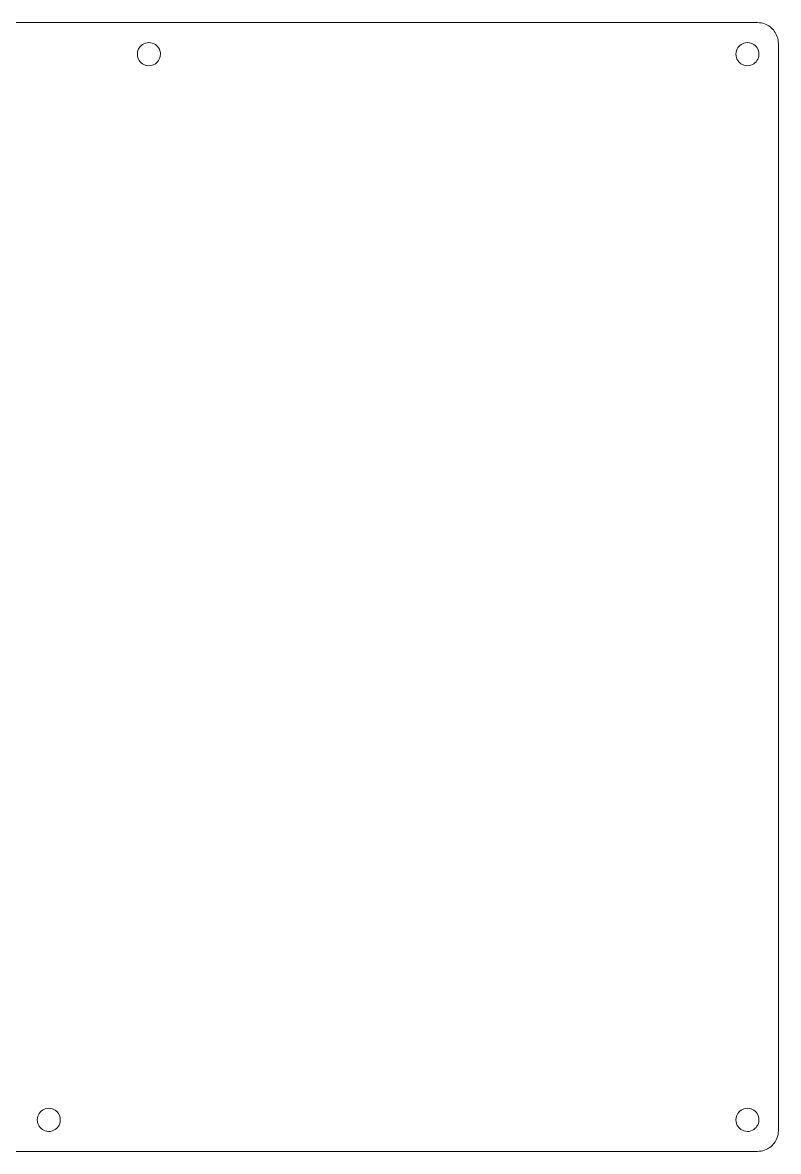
# Model space of a CAD drawing. Header units: millimetres. Extents: x 38 to 178, y 86 to 194.
# Drawn here: x 105.9 to 177.9, y 86.2 to 193.6 of the extents above; entities that cross this region are included whole.
import ezdxf

# ---------------------------------------------------------------- set-up
doc = ezdxf.new("R2010")
doc.units = ezdxf.units.MM
doc.header["$MEASUREMENT"] = 0
doc.layers.add('Layer 1', color=7, linetype='Continuous')

# ---------------------------------------------------------------- blocks, each defined once
blk = doc.blocks.new('block 13')
at = {"layer": 'Layer 1', "color": 52, "lineweight": 20, "true_color": 0xc2c200}
blk.add_lwpolyline([(173.8, 190.55), (173.82, 190.74)], dxfattribs=at)
blk = doc.blocks.new('block 14')
at = {"layer": 'Layer 1', "color": 52, "lineweight": 20, "true_color": 0xc2c200}
blk.add_lwpolyline([(173.82, 190.74), (173.86, 190.9)], dxfattribs=at)
blk = doc.blocks.new('block 15')
at = {"layer": 'Layer 1', "color": 52, "lineweight": 20, "true_color": 0xc2c200}
blk.add_lwpolyline([(173.86, 190.9), (173.92, 191.04)], dxfattribs=at)
blk = doc.blocks.new('block 16')
at = {"layer": 'Layer 1', "color": 52, "lineweight": 20, "true_color": 0xc2c200}
blk.add_lwpolyline([(173.92, 191.04), (173.99, 191.17)], dxfattribs=at)
blk = doc.blocks.new('block 17')
at = {"layer": 'Layer 1', "color": 52, "lineweight": 20, "true_color": 0xc2c200}
blk.add_lwpolyline([(173.99, 191.17), (174.08, 191.28)], dxfattribs=at)
blk = doc.blocks.new('block 18')
at = {"layer": 'Layer 1', "color": 52, "lineweight": 20, "true_color": 0xc2c200}
blk.add_lwpolyline([(174.08, 191.28), (174.18, 191.38)], dxfattribs=at)
blk = doc.blocks.new('block 19')
at = {"layer": 'Layer 1', "color": 52, "lineweight": 20, "true_color": 0xc2c200}
blk.add_lwpolyline([(174.18, 191.38), (174.3, 191.47)], dxfattribs=at)
blk = doc.blocks.new('block 20')
at = {"layer": 'Layer 1', "color": 52, "lineweight": 20, "true_color": 0xc2c200}
blk.add_lwpolyline([(174.3, 191.47), (174.43, 191.54)], dxfattribs=at)
blk = doc.blocks.new('block 21')
at = {"layer": 'Layer 1', "color": 52, "lineweight": 20, "true_color": 0xc2c200}
blk.add_lwpolyline([(174.43, 191.54), (174.57, 191.6)], dxfattribs=at)
blk = doc.blocks.new('block 22')
at = {"layer": 'Layer 1', "color": 52, "lineweight": 20, "true_color": 0xc2c200}
blk.add_lwpolyline([(174.57, 191.6), (174.73, 191.64)], dxfattribs=at)
blk = doc.blocks.new('block 23')
at = {"layer": 'Layer 1', "color": 52, "lineweight": 20, "true_color": 0xc2c200}
blk.add_lwpolyline([(174.73, 191.64), (174.9, 191.65)], dxfattribs=at)
blk = doc.blocks.new('block 64')
at = {"layer": 'Layer 1', "color": 52, "lineweight": 20, "true_color": 0xc2c200}
blk.add_lwpolyline([(107.34, 89.2), (107.36, 89.39)], dxfattribs=at)
blk = doc.blocks.new('block 65')
at = {"layer": 'Layer 1', "color": 52, "lineweight": 20, "true_color": 0xc2c200}
blk.add_lwpolyline([(107.36, 89.39), (107.4, 89.55)], dxfattribs=at)
blk = doc.blocks.new('block 66')
at = {"layer": 'Layer 1', "color": 52, "lineweight": 20, "true_color": 0xc2c200}
blk.add_lwpolyline([(107.4, 89.55), (107.46, 89.69)], dxfattribs=at)
blk = doc.blocks.new('block 67')
at = {"layer": 'Layer 1', "color": 52, "lineweight": 20, "true_color": 0xc2c200}
blk.add_lwpolyline([(107.46, 89.69), (107.53, 89.82)], dxfattribs=at)
blk = doc.blocks.new('block 68')
at = {"layer": 'Layer 1', "color": 52, "lineweight": 20, "true_color": 0xc2c200}
blk.add_lwpolyline([(107.53, 89.82), (107.62, 89.93)], dxfattribs=at)
blk = doc.blocks.new('block 69')
at = {"layer": 'Layer 1', "color": 52, "lineweight": 20, "true_color": 0xc2c200}
blk.add_lwpolyline([(107.62, 89.93), (107.73, 90.03)], dxfattribs=at)
blk = doc.blocks.new('block 70')
at = {"layer": 'Layer 1', "color": 52, "lineweight": 20, "true_color": 0xc2c200}
blk.add_lwpolyline([(107.73, 90.03), (107.84, 90.12)], dxfattribs=at)
blk = doc.blocks.new('block 71')
at = {"layer": 'Layer 1', "color": 52, "lineweight": 20, "true_color": 0xc2c200}
blk.add_lwpolyline([(107.84, 90.12), (107.97, 90.19)], dxfattribs=at)
blk = doc.blocks.new('block 72')
at = {"layer": 'Layer 1', "color": 52, "lineweight": 20, "true_color": 0xc2c200}
blk.add_lwpolyline([(107.97, 90.19), (108.11, 90.25)], dxfattribs=at)
blk = doc.blocks.new('block 73')
at = {"layer": 'Layer 1', "color": 52, "lineweight": 20, "true_color": 0xc2c200}
blk.add_lwpolyline([(108.11, 90.25), (108.28, 90.29)], dxfattribs=at)
blk = doc.blocks.new('block 74')
at = {"layer": 'Layer 1', "color": 52, "lineweight": 20, "true_color": 0xc2c200}
blk.add_lwpolyline([(108.28, 90.29), (108.44, 90.3)], dxfattribs=at)
blk = doc.blocks.new('block 75')
at = {"layer": 'Layer 1', "color": 52, "lineweight": 20, "true_color": 0xc2c200}
blk.add_lwpolyline([(174.9, 90.3), (175.09, 90.29)], dxfattribs=at)
blk = doc.blocks.new('block 76')
at = {"layer": 'Layer 1', "color": 52, "lineweight": 20, "true_color": 0xc2c200}
blk.add_lwpolyline([(175.09, 90.29), (175.25, 90.24)], dxfattribs=at)
blk = doc.blocks.new('block 77')
at = {"layer": 'Layer 1', "color": 52, "lineweight": 20, "true_color": 0xc2c200}
blk.add_lwpolyline([(175.25, 90.24), (175.39, 90.19)], dxfattribs=at)
blk = doc.blocks.new('block 78')
at = {"layer": 'Layer 1', "color": 52, "lineweight": 20, "true_color": 0xc2c200}
blk.add_lwpolyline([(175.39, 90.19), (175.52, 90.11)], dxfattribs=at)
blk = doc.blocks.new('block 79')
at = {"layer": 'Layer 1', "color": 52, "lineweight": 20, "true_color": 0xc2c200}
blk.add_lwpolyline([(175.52, 90.11), (175.63, 90.02)], dxfattribs=at)
blk = doc.blocks.new('block 80')
at = {"layer": 'Layer 1', "color": 52, "lineweight": 20, "true_color": 0xc2c200}
blk.add_lwpolyline([(175.63, 90.02), (175.74, 89.92)], dxfattribs=at)
blk = doc.blocks.new('block 81')
at = {"layer": 'Layer 1', "color": 52, "lineweight": 20, "true_color": 0xc2c200}
blk.add_lwpolyline([(175.74, 89.92), (175.82, 89.81)], dxfattribs=at)
blk = doc.blocks.new('block 82')
at = {"layer": 'Layer 1', "color": 52, "lineweight": 20, "true_color": 0xc2c200}
blk.add_lwpolyline([(175.82, 89.81), (175.89, 89.68)], dxfattribs=at)
blk = doc.blocks.new('block 83')
at = {"layer": 'Layer 1', "color": 52, "lineweight": 20, "true_color": 0xc2c200}
blk.add_lwpolyline([(175.89, 89.68), (175.95, 89.53)], dxfattribs=at)
blk = doc.blocks.new('block 84')
at = {"layer": 'Layer 1', "color": 52, "lineweight": 20, "true_color": 0xc2c200}
blk.add_lwpolyline([(175.95, 89.53), (175.99, 89.37)], dxfattribs=at)
blk = doc.blocks.new('block 85')
at = {"layer": 'Layer 1', "color": 52, "lineweight": 20, "true_color": 0xc2c200}
blk.add_lwpolyline([(175.99, 89.37), (176, 89.2)], dxfattribs=at)
blk = doc.blocks.new('block 137')
at = {"layer": 'Layer 1', "color": 52, "lineweight": 20, "true_color": 0xc2c200}
blk.add_lwpolyline([(177.85, 191.55), (177.85, 88.2)], dxfattribs=at)
blk = doc.blocks.new('block 138')
at = {"layer": 'Layer 1', "color": 52, "lineweight": 20, "true_color": 0xc2c200}
blk.add_lwpolyline([(177.85, 88.2), (177.85, 88.2)], dxfattribs=at)
blk = doc.blocks.new('block 139')
at = {"layer": 'Layer 1', "color": 52, "lineweight": 20, "true_color": 0xc2c200}
blk.add_lwpolyline([(116.87, 190.55), (116.88, 190.74)], dxfattribs=at)
blk = doc.blocks.new('block 140')
at = {"layer": 'Layer 1', "color": 52, "lineweight": 20, "true_color": 0xc2c200}
blk.add_lwpolyline([(116.88, 190.74), (116.92, 190.9)], dxfattribs=at)
blk = doc.blocks.new('block 141')
at = {"layer": 'Layer 1', "color": 52, "lineweight": 20, "true_color": 0xc2c200}
blk.add_lwpolyline([(116.92, 190.9), (116.99, 191.04)], dxfattribs=at)
blk = doc.blocks.new('block 142')
at = {"layer": 'Layer 1', "color": 52, "lineweight": 20, "true_color": 0xc2c200}
blk.add_lwpolyline([(116.99, 191.04), (117.06, 191.17)], dxfattribs=at)
blk = doc.blocks.new('block 143')
at = {"layer": 'Layer 1', "color": 52, "lineweight": 20, "true_color": 0xc2c200}
blk.add_lwpolyline([(117.06, 191.17), (117.15, 191.28)], dxfattribs=at)
blk = doc.blocks.new('block 144')
at = {"layer": 'Layer 1', "color": 52, "lineweight": 20, "true_color": 0xc2c200}
blk.add_lwpolyline([(117.15, 191.28), (117.25, 191.38)], dxfattribs=at)
blk = doc.blocks.new('block 145')
at = {"layer": 'Layer 1', "color": 52, "lineweight": 20, "true_color": 0xc2c200}
blk.add_lwpolyline([(117.25, 191.38), (117.37, 191.47)], dxfattribs=at)
blk = doc.blocks.new('block 146')
at = {"layer": 'Layer 1', "color": 52, "lineweight": 20, "true_color": 0xc2c200}
blk.add_lwpolyline([(117.37, 191.47), (117.49, 191.54)], dxfattribs=at)
blk = doc.blocks.new('block 147')
at = {"layer": 'Layer 1', "color": 52, "lineweight": 20, "true_color": 0xc2c200}
blk.add_lwpolyline([(117.49, 191.54), (117.64, 191.6)], dxfattribs=at)
blk = doc.blocks.new('block 148')
at = {"layer": 'Layer 1', "color": 52, "lineweight": 20, "true_color": 0xc2c200}
blk.add_lwpolyline([(117.64, 191.6), (117.8, 191.64)], dxfattribs=at)
blk = doc.blocks.new('block 149')
at = {"layer": 'Layer 1', "color": 52, "lineweight": 20, "true_color": 0xc2c200}
blk.add_lwpolyline([(117.8, 191.64), (117.97, 191.65)], dxfattribs=at)
blk = doc.blocks.new('block 150')
at = {"layer": 'Layer 1', "color": 52, "lineweight": 20, "true_color": 0xc2c200}
blk.add_lwpolyline([(176, 89.2), (175.99, 89.02)], dxfattribs=at)
blk = doc.blocks.new('block 151')
at = {"layer": 'Layer 1', "color": 52, "lineweight": 20, "true_color": 0xc2c200}
blk.add_lwpolyline([(175.99, 89.02), (175.95, 88.86)], dxfattribs=at)
blk = doc.blocks.new('block 152')
at = {"layer": 'Layer 1', "color": 52, "lineweight": 20, "true_color": 0xc2c200}
blk.add_lwpolyline([(175.95, 88.86), (175.89, 88.71)], dxfattribs=at)
blk = doc.blocks.new('block 153')
at = {"layer": 'Layer 1', "color": 52, "lineweight": 20, "true_color": 0xc2c200}
blk.add_lwpolyline([(175.89, 88.71), (175.81, 88.59)], dxfattribs=at)
blk = doc.blocks.new('block 154')
at = {"layer": 'Layer 1', "color": 52, "lineweight": 20, "true_color": 0xc2c200}
blk.add_lwpolyline([(175.81, 88.59), (175.73, 88.47)], dxfattribs=at)
blk = doc.blocks.new('block 155')
at = {"layer": 'Layer 1', "color": 52, "lineweight": 20, "true_color": 0xc2c200}
blk.add_lwpolyline([(175.73, 88.47), (175.62, 88.37)], dxfattribs=at)
blk = doc.blocks.new('block 156')
at = {"layer": 'Layer 1', "color": 52, "lineweight": 20, "true_color": 0xc2c200}
blk.add_lwpolyline([(175.62, 88.37), (175.51, 88.28)], dxfattribs=at)
blk = doc.blocks.new('block 157')
at = {"layer": 'Layer 1', "color": 52, "lineweight": 20, "true_color": 0xc2c200}
blk.add_lwpolyline([(175.51, 88.28), (175.38, 88.21)], dxfattribs=at)
blk = doc.blocks.new('block 158')
at = {"layer": 'Layer 1', "color": 52, "lineweight": 20, "true_color": 0xc2c200}
blk.add_lwpolyline([(175.38, 88.21), (175.24, 88.15)], dxfattribs=at)
blk = doc.blocks.new('block 159')
at = {"layer": 'Layer 1', "color": 52, "lineweight": 20, "true_color": 0xc2c200}
blk.add_lwpolyline([(175.24, 88.15), (175.07, 88.11)], dxfattribs=at)
blk = doc.blocks.new('block 160')
at = {"layer": 'Layer 1', "color": 52, "lineweight": 20, "true_color": 0xc2c200}
blk.add_lwpolyline([(175.07, 88.11), (174.9, 88.1)], dxfattribs=at)
blk = doc.blocks.new('block 161')
at = {"layer": 'Layer 1', "color": 52, "lineweight": 20, "true_color": 0xc2c200}
blk.add_lwpolyline([(174.9, 88.1), (174.72, 88.12)], dxfattribs=at)
blk = doc.blocks.new('block 162')
at = {"layer": 'Layer 1', "color": 52, "lineweight": 20, "true_color": 0xc2c200}
blk.add_lwpolyline([(174.72, 88.12), (174.56, 88.16)], dxfattribs=at)
blk = doc.blocks.new('block 163')
at = {"layer": 'Layer 1', "color": 52, "lineweight": 20, "true_color": 0xc2c200}
blk.add_lwpolyline([(174.56, 88.16), (174.42, 88.22)], dxfattribs=at)
blk = doc.blocks.new('block 164')
at = {"layer": 'Layer 1', "color": 52, "lineweight": 20, "true_color": 0xc2c200}
blk.add_lwpolyline([(174.42, 88.22), (174.29, 88.29)], dxfattribs=at)
blk = doc.blocks.new('block 165')
at = {"layer": 'Layer 1', "color": 52, "lineweight": 20, "true_color": 0xc2c200}
blk.add_lwpolyline([(174.29, 88.29), (174.17, 88.38)], dxfattribs=at)
blk = doc.blocks.new('block 166')
at = {"layer": 'Layer 1', "color": 52, "lineweight": 20, "true_color": 0xc2c200}
blk.add_lwpolyline([(174.17, 88.38), (174.07, 88.48)], dxfattribs=at)
blk = doc.blocks.new('block 167')
at = {"layer": 'Layer 1', "color": 52, "lineweight": 20, "true_color": 0xc2c200}
blk.add_lwpolyline([(174.07, 88.48), (173.98, 88.6)], dxfattribs=at)
blk = doc.blocks.new('block 168')
at = {"layer": 'Layer 1', "color": 52, "lineweight": 20, "true_color": 0xc2c200}
blk.add_lwpolyline([(173.98, 88.6), (173.91, 88.73)], dxfattribs=at)
blk = doc.blocks.new('block 169')
at = {"layer": 'Layer 1', "color": 52, "lineweight": 20, "true_color": 0xc2c200}
blk.add_lwpolyline([(173.91, 88.73), (173.85, 88.87)], dxfattribs=at)
blk = doc.blocks.new('block 170')
at = {"layer": 'Layer 1', "color": 52, "lineweight": 20, "true_color": 0xc2c200}
blk.add_lwpolyline([(173.85, 88.87), (173.82, 89.03)], dxfattribs=at)
blk = doc.blocks.new('block 171')
at = {"layer": 'Layer 1', "color": 52, "lineweight": 20, "true_color": 0xc2c200}
blk.add_lwpolyline([(173.82, 89.03), (173.8, 89.2)], dxfattribs=at)
blk = doc.blocks.new('block 172')
at = {"layer": 'Layer 1', "color": 52, "lineweight": 20, "true_color": 0xc2c200}
blk.add_lwpolyline([(173.8, 89.2), (173.82, 89.39)], dxfattribs=at)
blk = doc.blocks.new('block 173')
at = {"layer": 'Layer 1', "color": 52, "lineweight": 20, "true_color": 0xc2c200}
blk.add_lwpolyline([(173.82, 89.39), (173.86, 89.55)], dxfattribs=at)
blk = doc.blocks.new('block 174')
at = {"layer": 'Layer 1', "color": 52, "lineweight": 20, "true_color": 0xc2c200}
blk.add_lwpolyline([(173.86, 89.55), (173.92, 89.69)], dxfattribs=at)
blk = doc.blocks.new('block 175')
at = {"layer": 'Layer 1', "color": 52, "lineweight": 20, "true_color": 0xc2c200}
blk.add_lwpolyline([(173.92, 89.69), (173.99, 89.82)], dxfattribs=at)
blk = doc.blocks.new('block 176')
at = {"layer": 'Layer 1', "color": 52, "lineweight": 20, "true_color": 0xc2c200}
blk.add_lwpolyline([(173.99, 89.82), (174.08, 89.93)], dxfattribs=at)
blk = doc.blocks.new('block 177')
at = {"layer": 'Layer 1', "color": 52, "lineweight": 20, "true_color": 0xc2c200}
blk.add_lwpolyline([(174.08, 89.93), (174.18, 90.03)], dxfattribs=at)
blk = doc.blocks.new('block 178')
at = {"layer": 'Layer 1', "color": 52, "lineweight": 20, "true_color": 0xc2c200}
blk.add_lwpolyline([(174.18, 90.03), (174.3, 90.12)], dxfattribs=at)
blk = doc.blocks.new('block 179')
at = {"layer": 'Layer 1', "color": 52, "lineweight": 20, "true_color": 0xc2c200}
blk.add_lwpolyline([(174.3, 90.12), (174.43, 90.19)], dxfattribs=at)
blk = doc.blocks.new('block 180')
at = {"layer": 'Layer 1', "color": 52, "lineweight": 20, "true_color": 0xc2c200}
blk.add_lwpolyline([(174.43, 90.19), (174.57, 90.25)], dxfattribs=at)
blk = doc.blocks.new('block 181')
at = {"layer": 'Layer 1', "color": 52, "lineweight": 20, "true_color": 0xc2c200}
blk.add_lwpolyline([(174.57, 90.25), (174.73, 90.29)], dxfattribs=at)
blk = doc.blocks.new('block 182')
at = {"layer": 'Layer 1', "color": 52, "lineweight": 20, "true_color": 0xc2c200}
blk.add_lwpolyline([(174.73, 90.29), (174.9, 90.3)], dxfattribs=at)
blk = doc.blocks.new('block 183')
at = {"layer": 'Layer 1', "color": 52, "lineweight": 20, "true_color": 0xc2c200}
blk.add_lwpolyline([(174.9, 189.45), (174.72, 189.47)], dxfattribs=at)
blk = doc.blocks.new('block 184')
at = {"layer": 'Layer 1', "color": 52, "lineweight": 20, "true_color": 0xc2c200}
blk.add_lwpolyline([(174.72, 189.47), (174.56, 189.51)], dxfattribs=at)
blk = doc.blocks.new('block 185')
at = {"layer": 'Layer 1', "color": 52, "lineweight": 20, "true_color": 0xc2c200}
blk.add_lwpolyline([(174.56, 189.51), (174.42, 189.57)], dxfattribs=at)
blk = doc.blocks.new('block 186')
at = {"layer": 'Layer 1', "color": 52, "lineweight": 20, "true_color": 0xc2c200}
blk.add_lwpolyline([(174.42, 189.57), (174.29, 189.64)], dxfattribs=at)
blk = doc.blocks.new('block 187')
at = {"layer": 'Layer 1', "color": 52, "lineweight": 20, "true_color": 0xc2c200}
blk.add_lwpolyline([(174.29, 189.64), (174.17, 189.73)], dxfattribs=at)
blk = doc.blocks.new('block 188')
at = {"layer": 'Layer 1', "color": 52, "lineweight": 20, "true_color": 0xc2c200}
blk.add_lwpolyline([(174.17, 189.73), (174.07, 189.83)], dxfattribs=at)
blk = doc.blocks.new('block 189')
at = {"layer": 'Layer 1', "color": 52, "lineweight": 20, "true_color": 0xc2c200}
blk.add_lwpolyline([(174.07, 189.83), (173.98, 189.95)], dxfattribs=at)
blk = doc.blocks.new('block 190')
at = {"layer": 'Layer 1', "color": 52, "lineweight": 20, "true_color": 0xc2c200}
blk.add_lwpolyline([(173.98, 189.95), (173.91, 190.08)], dxfattribs=at)
blk = doc.blocks.new('block 191')
at = {"layer": 'Layer 1', "color": 52, "lineweight": 20, "true_color": 0xc2c200}
blk.add_lwpolyline([(173.91, 190.08), (173.85, 190.22)], dxfattribs=at)
blk = doc.blocks.new('block 192')
at = {"layer": 'Layer 1', "color": 52, "lineweight": 20, "true_color": 0xc2c200}
blk.add_lwpolyline([(173.85, 190.22), (173.82, 190.38)], dxfattribs=at)
blk = doc.blocks.new('block 193')
at = {"layer": 'Layer 1', "color": 52, "lineweight": 20, "true_color": 0xc2c200}
blk.add_lwpolyline([(173.82, 190.38), (173.8, 190.55)], dxfattribs=at)
blk = doc.blocks.new('block 194')
at = {"layer": 'Layer 1', "color": 52, "lineweight": 20, "true_color": 0xc2c200}
blk.add_lwpolyline([(117.97, 189.45), (117.78, 189.47)], dxfattribs=at)
blk = doc.blocks.new('block 195')
at = {"layer": 'Layer 1', "color": 52, "lineweight": 20, "true_color": 0xc2c200}
blk.add_lwpolyline([(117.78, 189.47), (117.62, 189.51)], dxfattribs=at)
blk = doc.blocks.new('block 196')
at = {"layer": 'Layer 1', "color": 52, "lineweight": 20, "true_color": 0xc2c200}
blk.add_lwpolyline([(117.62, 189.51), (117.48, 189.57)], dxfattribs=at)
blk = doc.blocks.new('block 197')
at = {"layer": 'Layer 1', "color": 52, "lineweight": 20, "true_color": 0xc2c200}
blk.add_lwpolyline([(117.48, 189.57), (117.35, 189.64)], dxfattribs=at)
blk = doc.blocks.new('block 198')
at = {"layer": 'Layer 1', "color": 52, "lineweight": 20, "true_color": 0xc2c200}
blk.add_lwpolyline([(117.35, 189.64), (117.24, 189.73)], dxfattribs=at)
blk = doc.blocks.new('block 199')
at = {"layer": 'Layer 1', "color": 52, "lineweight": 20, "true_color": 0xc2c200}
blk.add_lwpolyline([(117.24, 189.73), (117.14, 189.83)], dxfattribs=at)
blk = doc.blocks.new('block 200')
at = {"layer": 'Layer 1', "color": 52, "lineweight": 20, "true_color": 0xc2c200}
blk.add_lwpolyline([(117.14, 189.83), (117.05, 189.95)], dxfattribs=at)
blk = doc.blocks.new('block 201')
at = {"layer": 'Layer 1', "color": 52, "lineweight": 20, "true_color": 0xc2c200}
blk.add_lwpolyline([(117.05, 189.95), (116.98, 190.08)], dxfattribs=at)
blk = doc.blocks.new('block 202')
at = {"layer": 'Layer 1', "color": 52, "lineweight": 20, "true_color": 0xc2c200}
blk.add_lwpolyline([(116.98, 190.08), (116.92, 190.22)], dxfattribs=at)
blk = doc.blocks.new('block 203')
at = {"layer": 'Layer 1', "color": 52, "lineweight": 20, "true_color": 0xc2c200}
blk.add_lwpolyline([(116.92, 190.22), (116.88, 190.38)], dxfattribs=at)
blk = doc.blocks.new('block 204')
at = {"layer": 'Layer 1', "color": 52, "lineweight": 20, "true_color": 0xc2c200}
blk.add_lwpolyline([(116.88, 190.38), (116.87, 190.55)], dxfattribs=at)
blk = doc.blocks.new('block 249')
at = {"layer": 'Layer 1', "color": 52, "lineweight": 20, "true_color": 0xc2c200}
blk.add_lwpolyline([(175.85, 193.55), (176.04, 193.54)], dxfattribs=at)
blk = doc.blocks.new('block 250')
at = {"layer": 'Layer 1', "color": 52, "lineweight": 20, "true_color": 0xc2c200}
blk.add_lwpolyline([(176.04, 193.54), (176.22, 193.52)], dxfattribs=at)
blk = doc.blocks.new('block 251')
at = {"layer": 'Layer 1', "color": 52, "lineweight": 20, "true_color": 0xc2c200}
blk.add_lwpolyline([(176.22, 193.52), (176.38, 193.48)], dxfattribs=at)
blk = doc.blocks.new('block 252')
at = {"layer": 'Layer 1', "color": 52, "lineweight": 20, "true_color": 0xc2c200}
blk.add_lwpolyline([(176.38, 193.48), (176.54, 193.43)], dxfattribs=at)
blk = doc.blocks.new('block 253')
at = {"layer": 'Layer 1', "color": 52, "lineweight": 20, "true_color": 0xc2c200}
blk.add_lwpolyline([(176.54, 193.43), (176.68, 193.37)], dxfattribs=at)
blk = doc.blocks.new('block 254')
at = {"layer": 'Layer 1', "color": 52, "lineweight": 20, "true_color": 0xc2c200}
blk.add_lwpolyline([(176.68, 193.37), (176.81, 193.31)], dxfattribs=at)
blk = doc.blocks.new('block 255')
at = {"layer": 'Layer 1', "color": 52, "lineweight": 20, "true_color": 0xc2c200}
blk.add_lwpolyline([(176.81, 193.31), (176.94, 193.23)], dxfattribs=at)
blk = doc.blocks.new('block 256')
at = {"layer": 'Layer 1', "color": 52, "lineweight": 20, "true_color": 0xc2c200}
blk.add_lwpolyline([(176.94, 193.23), (177.06, 193.15)], dxfattribs=at)
blk = doc.blocks.new('block 257')
at = {"layer": 'Layer 1', "color": 52, "lineweight": 20, "true_color": 0xc2c200}
blk.add_lwpolyline([(177.06, 193.15), (177.17, 193.06)], dxfattribs=at)
blk = doc.blocks.new('block 258')
at = {"layer": 'Layer 1', "color": 52, "lineweight": 20, "true_color": 0xc2c200}
blk.add_lwpolyline([(177.17, 193.06), (177.27, 192.96)], dxfattribs=at)
blk = doc.blocks.new('block 259')
at = {"layer": 'Layer 1', "color": 52, "lineweight": 20, "true_color": 0xc2c200}
blk.add_lwpolyline([(177.27, 192.96), (177.37, 192.86)], dxfattribs=at)
blk = doc.blocks.new('block 260')
at = {"layer": 'Layer 1', "color": 52, "lineweight": 20, "true_color": 0xc2c200}
blk.add_lwpolyline([(177.37, 192.86), (177.46, 192.74)], dxfattribs=at)
blk = doc.blocks.new('block 261')
at = {"layer": 'Layer 1', "color": 52, "lineweight": 20, "true_color": 0xc2c200}
blk.add_lwpolyline([(177.46, 192.74), (177.54, 192.62)], dxfattribs=at)
blk = doc.blocks.new('block 262')
at = {"layer": 'Layer 1', "color": 52, "lineweight": 20, "true_color": 0xc2c200}
blk.add_lwpolyline([(177.54, 192.62), (177.62, 192.49)], dxfattribs=at)
blk = doc.blocks.new('block 263')
at = {"layer": 'Layer 1', "color": 52, "lineweight": 20, "true_color": 0xc2c200}
blk.add_lwpolyline([(177.62, 192.49), (177.68, 192.36)], dxfattribs=at)
blk = doc.blocks.new('block 264')
at = {"layer": 'Layer 1', "color": 52, "lineweight": 20, "true_color": 0xc2c200}
blk.add_lwpolyline([(177.68, 192.36), (177.74, 192.21)], dxfattribs=at)
blk = doc.blocks.new('block 265')
at = {"layer": 'Layer 1', "color": 52, "lineweight": 20, "true_color": 0xc2c200}
blk.add_lwpolyline([(177.74, 192.21), (177.79, 192.06)], dxfattribs=at)
blk = doc.blocks.new('block 266')
at = {"layer": 'Layer 1', "color": 52, "lineweight": 20, "true_color": 0xc2c200}
blk.add_lwpolyline([(177.79, 192.06), (177.82, 191.89)], dxfattribs=at)
blk = doc.blocks.new('block 267')
at = {"layer": 'Layer 1', "color": 52, "lineweight": 20, "true_color": 0xc2c200}
blk.add_lwpolyline([(177.82, 191.89), (177.84, 191.71)], dxfattribs=at)
blk = doc.blocks.new('block 268')
at = {"layer": 'Layer 1', "color": 52, "lineweight": 20, "true_color": 0xc2c200}
blk.add_lwpolyline([(177.84, 191.71), (177.85, 191.55)], dxfattribs=at)
blk = doc.blocks.new('block 269')
at = {"layer": 'Layer 1', "color": 52, "lineweight": 20, "true_color": 0xc2c200}
blk.add_lwpolyline([(117.97, 191.65), (118.15, 191.64)], dxfattribs=at)
blk = doc.blocks.new('block 270')
at = {"layer": 'Layer 1', "color": 52, "lineweight": 20, "true_color": 0xc2c200}
blk.add_lwpolyline([(118.15, 191.64), (118.31, 191.6)], dxfattribs=at)
blk = doc.blocks.new('block 271')
at = {"layer": 'Layer 1', "color": 52, "lineweight": 20, "true_color": 0xc2c200}
blk.add_lwpolyline([(118.31, 191.6), (118.46, 191.54)], dxfattribs=at)
blk = doc.blocks.new('block 272')
at = {"layer": 'Layer 1', "color": 52, "lineweight": 20, "true_color": 0xc2c200}
blk.add_lwpolyline([(118.46, 191.54), (118.59, 191.46)], dxfattribs=at)
blk = doc.blocks.new('block 273')
at = {"layer": 'Layer 1', "color": 52, "lineweight": 20, "true_color": 0xc2c200}
blk.add_lwpolyline([(118.59, 191.46), (118.7, 191.37)], dxfattribs=at)
blk = doc.blocks.new('block 274')
at = {"layer": 'Layer 1', "color": 52, "lineweight": 20, "true_color": 0xc2c200}
blk.add_lwpolyline([(118.7, 191.37), (118.8, 191.27)], dxfattribs=at)
blk = doc.blocks.new('block 275')
at = {"layer": 'Layer 1', "color": 52, "lineweight": 20, "true_color": 0xc2c200}
blk.add_lwpolyline([(118.8, 191.27), (118.89, 191.16)], dxfattribs=at)
blk = doc.blocks.new('block 276')
at = {"layer": 'Layer 1', "color": 52, "lineweight": 20, "true_color": 0xc2c200}
blk.add_lwpolyline([(118.89, 191.16), (118.96, 191.03)], dxfattribs=at)
blk = doc.blocks.new('block 277')
at = {"layer": 'Layer 1', "color": 52, "lineweight": 20, "true_color": 0xc2c200}
blk.add_lwpolyline([(118.96, 191.03), (119.02, 190.88)], dxfattribs=at)
blk = doc.blocks.new('block 278')
at = {"layer": 'Layer 1', "color": 52, "lineweight": 20, "true_color": 0xc2c200}
blk.add_lwpolyline([(119.02, 190.88), (119.06, 190.72)], dxfattribs=at)
blk = doc.blocks.new('block 279')
at = {"layer": 'Layer 1', "color": 52, "lineweight": 20, "true_color": 0xc2c200}
blk.add_lwpolyline([(119.06, 190.72), (119.07, 190.55)], dxfattribs=at)
blk = doc.blocks.new('block 280')
at = {"layer": 'Layer 1', "color": 52, "lineweight": 20, "true_color": 0xc2c200}
blk.add_lwpolyline([(177.85, 88.2), (177.84, 88.01)], dxfattribs=at)
blk = doc.blocks.new('block 281')
at = {"layer": 'Layer 1', "color": 52, "lineweight": 20, "true_color": 0xc2c200}
blk.add_lwpolyline([(177.84, 88.01), (177.82, 87.83)], dxfattribs=at)
blk = doc.blocks.new('block 282')
at = {"layer": 'Layer 1', "color": 52, "lineweight": 20, "true_color": 0xc2c200}
blk.add_lwpolyline([(177.82, 87.83), (177.78, 87.67)], dxfattribs=at)
blk = doc.blocks.new('block 283')
at = {"layer": 'Layer 1', "color": 52, "lineweight": 20, "true_color": 0xc2c200}
blk.add_lwpolyline([(177.78, 87.67), (177.73, 87.52)], dxfattribs=at)
blk = doc.blocks.new('block 284')
at = {"layer": 'Layer 1', "color": 52, "lineweight": 20, "true_color": 0xc2c200}
blk.add_lwpolyline([(177.73, 87.52), (177.67, 87.37)], dxfattribs=at)
blk = doc.blocks.new('block 285')
at = {"layer": 'Layer 1', "color": 52, "lineweight": 20, "true_color": 0xc2c200}
blk.add_lwpolyline([(177.67, 87.37), (177.61, 87.24)], dxfattribs=at)
blk = doc.blocks.new('block 286')
at = {"layer": 'Layer 1', "color": 52, "lineweight": 20, "true_color": 0xc2c200}
blk.add_lwpolyline([(177.61, 87.24), (177.53, 87.11)], dxfattribs=at)
blk = doc.blocks.new('block 287')
at = {"layer": 'Layer 1', "color": 52, "lineweight": 20, "true_color": 0xc2c200}
blk.add_lwpolyline([(177.53, 87.11), (177.45, 86.99)], dxfattribs=at)
blk = doc.blocks.new('block 288')
at = {"layer": 'Layer 1', "color": 52, "lineweight": 20, "true_color": 0xc2c200}
blk.add_lwpolyline([(177.45, 86.99), (177.36, 86.88)], dxfattribs=at)
blk = doc.blocks.new('block 289')
at = {"layer": 'Layer 1', "color": 52, "lineweight": 20, "true_color": 0xc2c200}
blk.add_lwpolyline([(177.36, 86.88), (177.26, 86.78)], dxfattribs=at)
blk = doc.blocks.new('block 290')
at = {"layer": 'Layer 1', "color": 52, "lineweight": 20, "true_color": 0xc2c200}
blk.add_lwpolyline([(177.26, 86.78), (177.16, 86.68)], dxfattribs=at)
blk = doc.blocks.new('block 291')
at = {"layer": 'Layer 1', "color": 52, "lineweight": 20, "true_color": 0xc2c200}
blk.add_lwpolyline([(177.16, 86.68), (177.04, 86.59)], dxfattribs=at)
blk = doc.blocks.new('block 292')
at = {"layer": 'Layer 1', "color": 52, "lineweight": 20, "true_color": 0xc2c200}
blk.add_lwpolyline([(177.04, 86.59), (176.92, 86.51)], dxfattribs=at)
blk = doc.blocks.new('block 293')
at = {"layer": 'Layer 1', "color": 52, "lineweight": 20, "true_color": 0xc2c200}
blk.add_lwpolyline([(176.92, 86.51), (176.8, 86.44)], dxfattribs=at)
blk = doc.blocks.new('block 294')
at = {"layer": 'Layer 1', "color": 52, "lineweight": 20, "true_color": 0xc2c200}
blk.add_lwpolyline([(176.8, 86.44), (176.67, 86.37)], dxfattribs=at)
blk = doc.blocks.new('block 295')
at = {"layer": 'Layer 1', "color": 52, "lineweight": 20, "true_color": 0xc2c200}
blk.add_lwpolyline([(176.67, 86.37), (176.52, 86.32)], dxfattribs=at)
blk = doc.blocks.new('block 296')
at = {"layer": 'Layer 1', "color": 52, "lineweight": 20, "true_color": 0xc2c200}
blk.add_lwpolyline([(176.52, 86.32), (176.37, 86.27)], dxfattribs=at)
blk = doc.blocks.new('block 297')
at = {"layer": 'Layer 1', "color": 52, "lineweight": 20, "true_color": 0xc2c200}
blk.add_lwpolyline([(176.37, 86.27), (176.21, 86.23)], dxfattribs=at)
blk = doc.blocks.new('block 298')
at = {"layer": 'Layer 1', "color": 52, "lineweight": 20, "true_color": 0xc2c200}
blk.add_lwpolyline([(176.21, 86.23), (176.03, 86.21)], dxfattribs=at)
blk = doc.blocks.new('block 299')
at = {"layer": 'Layer 1', "color": 52, "lineweight": 20, "true_color": 0xc2c200}
blk.add_lwpolyline([(176.03, 86.21), (175.85, 86.2)], dxfattribs=at)
blk = doc.blocks.new('block 302')
at = {"layer": 'Layer 1', "color": 52, "lineweight": 20, "true_color": 0xc2c200}
blk.add_lwpolyline([(119.07, 190.55), (119.05, 190.37)], dxfattribs=at)
blk = doc.blocks.new('block 303')
at = {"layer": 'Layer 1', "color": 52, "lineweight": 20, "true_color": 0xc2c200}
blk.add_lwpolyline([(119.05, 190.37), (119.02, 190.21)], dxfattribs=at)
blk = doc.blocks.new('block 304')
at = {"layer": 'Layer 1', "color": 52, "lineweight": 20, "true_color": 0xc2c200}
blk.add_lwpolyline([(119.02, 190.21), (118.95, 190.06)], dxfattribs=at)
blk = doc.blocks.new('block 305')
at = {"layer": 'Layer 1', "color": 52, "lineweight": 20, "true_color": 0xc2c200}
blk.add_lwpolyline([(118.95, 190.06), (118.88, 189.94)], dxfattribs=at)
blk = doc.blocks.new('block 306')
at = {"layer": 'Layer 1', "color": 52, "lineweight": 20, "true_color": 0xc2c200}
blk.add_lwpolyline([(118.88, 189.94), (118.79, 189.82)], dxfattribs=at)
blk = doc.blocks.new('block 307')
at = {"layer": 'Layer 1', "color": 52, "lineweight": 20, "true_color": 0xc2c200}
blk.add_lwpolyline([(118.79, 189.82), (118.69, 189.72)], dxfattribs=at)
blk = doc.blocks.new('block 308')
at = {"layer": 'Layer 1', "color": 52, "lineweight": 20, "true_color": 0xc2c200}
blk.add_lwpolyline([(118.69, 189.72), (118.58, 189.63)], dxfattribs=at)
blk = doc.blocks.new('block 309')
at = {"layer": 'Layer 1', "color": 52, "lineweight": 20, "true_color": 0xc2c200}
blk.add_lwpolyline([(118.58, 189.63), (118.45, 189.56)], dxfattribs=at)
blk = doc.blocks.new('block 310')
at = {"layer": 'Layer 1', "color": 52, "lineweight": 20, "true_color": 0xc2c200}
blk.add_lwpolyline([(118.45, 189.56), (118.3, 189.5)], dxfattribs=at)
blk = doc.blocks.new('block 311')
at = {"layer": 'Layer 1', "color": 52, "lineweight": 20, "true_color": 0xc2c200}
blk.add_lwpolyline([(118.3, 189.5), (118.14, 189.46)], dxfattribs=at)
blk = doc.blocks.new('block 312')
at = {"layer": 'Layer 1', "color": 52, "lineweight": 20, "true_color": 0xc2c200}
blk.add_lwpolyline([(118.14, 189.46), (117.97, 189.45)], dxfattribs=at)
blk = doc.blocks.new('block 324')
at = {"layer": 'Layer 1', "color": 52, "lineweight": 20, "true_color": 0xc2c200}
blk.add_lwpolyline([(108.44, 88.1), (108.26, 88.12)], dxfattribs=at)
blk = doc.blocks.new('block 325')
at = {"layer": 'Layer 1', "color": 52, "lineweight": 20, "true_color": 0xc2c200}
blk.add_lwpolyline([(108.26, 88.12), (108.1, 88.16)], dxfattribs=at)
blk = doc.blocks.new('block 326')
at = {"layer": 'Layer 1', "color": 52, "lineweight": 20, "true_color": 0xc2c200}
blk.add_lwpolyline([(108.1, 88.16), (107.96, 88.22)], dxfattribs=at)
blk = doc.blocks.new('block 327')
at = {"layer": 'Layer 1', "color": 52, "lineweight": 20, "true_color": 0xc2c200}
blk.add_lwpolyline([(107.96, 88.22), (107.83, 88.29)], dxfattribs=at)
blk = doc.blocks.new('block 328')
at = {"layer": 'Layer 1', "color": 52, "lineweight": 20, "true_color": 0xc2c200}
blk.add_lwpolyline([(107.83, 88.29), (107.71, 88.38)], dxfattribs=at)
blk = doc.blocks.new('block 329')
at = {"layer": 'Layer 1', "color": 52, "lineweight": 20, "true_color": 0xc2c200}
blk.add_lwpolyline([(107.71, 88.38), (107.61, 88.48)], dxfattribs=at)
blk = doc.blocks.new('block 330')
at = {"layer": 'Layer 1', "color": 52, "lineweight": 20, "true_color": 0xc2c200}
blk.add_lwpolyline([(107.61, 88.48), (107.52, 88.6)], dxfattribs=at)
blk = doc.blocks.new('block 331')
at = {"layer": 'Layer 1', "color": 52, "lineweight": 20, "true_color": 0xc2c200}
blk.add_lwpolyline([(107.52, 88.6), (107.45, 88.73)], dxfattribs=at)
blk = doc.blocks.new('block 332')
at = {"layer": 'Layer 1', "color": 52, "lineweight": 20, "true_color": 0xc2c200}
blk.add_lwpolyline([(107.45, 88.73), (107.39, 88.87)], dxfattribs=at)
blk = doc.blocks.new('block 333')
at = {"layer": 'Layer 1', "color": 52, "lineweight": 20, "true_color": 0xc2c200}
blk.add_lwpolyline([(107.39, 88.87), (107.36, 89.03)], dxfattribs=at)
blk = doc.blocks.new('block 334')
at = {"layer": 'Layer 1', "color": 52, "lineweight": 20, "true_color": 0xc2c200}
blk.add_lwpolyline([(107.36, 89.03), (107.34, 89.2)], dxfattribs=at)
blk = doc.blocks.new('block 335')
at = {"layer": 'Layer 1', "color": 52, "lineweight": 20, "true_color": 0xc2c200}
blk.add_lwpolyline([(175.85, 86.2), (42.4, 86.2)], dxfattribs=at)
blk = doc.blocks.new('block 336')
at = {"layer": 'Layer 1', "color": 52, "lineweight": 20, "true_color": 0xc2c200}
blk.add_lwpolyline([(109.54, 89.2), (109.53, 89.02)], dxfattribs=at)
blk = doc.blocks.new('block 337')
at = {"layer": 'Layer 1', "color": 52, "lineweight": 20, "true_color": 0xc2c200}
blk.add_lwpolyline([(109.53, 89.02), (109.49, 88.86)], dxfattribs=at)
blk = doc.blocks.new('block 338')
at = {"layer": 'Layer 1', "color": 52, "lineweight": 20, "true_color": 0xc2c200}
blk.add_lwpolyline([(109.49, 88.86), (109.43, 88.71)], dxfattribs=at)
blk = doc.blocks.new('block 339')
at = {"layer": 'Layer 1', "color": 52, "lineweight": 20, "true_color": 0xc2c200}
blk.add_lwpolyline([(109.43, 88.71), (109.36, 88.59)], dxfattribs=at)
blk = doc.blocks.new('block 340')
at = {"layer": 'Layer 1', "color": 52, "lineweight": 20, "true_color": 0xc2c200}
blk.add_lwpolyline([(109.36, 88.59), (109.27, 88.47)], dxfattribs=at)
blk = doc.blocks.new('block 341')
at = {"layer": 'Layer 1', "color": 52, "lineweight": 20, "true_color": 0xc2c200}
blk.add_lwpolyline([(109.27, 88.47), (109.17, 88.37)], dxfattribs=at)
blk = doc.blocks.new('block 342')
at = {"layer": 'Layer 1', "color": 52, "lineweight": 20, "true_color": 0xc2c200}
blk.add_lwpolyline([(109.17, 88.37), (109.05, 88.28)], dxfattribs=at)
blk = doc.blocks.new('block 343')
at = {"layer": 'Layer 1', "color": 52, "lineweight": 20, "true_color": 0xc2c200}
blk.add_lwpolyline([(109.05, 88.28), (108.93, 88.21)], dxfattribs=at)
blk = doc.blocks.new('block 344')
at = {"layer": 'Layer 1', "color": 52, "lineweight": 20, "true_color": 0xc2c200}
blk.add_lwpolyline([(108.93, 88.21), (108.78, 88.15)], dxfattribs=at)
blk = doc.blocks.new('block 345')
at = {"layer": 'Layer 1', "color": 52, "lineweight": 20, "true_color": 0xc2c200}
blk.add_lwpolyline([(108.78, 88.15), (108.62, 88.11)], dxfattribs=at)
blk = doc.blocks.new('block 346')
at = {"layer": 'Layer 1', "color": 52, "lineweight": 20, "true_color": 0xc2c200}
blk.add_lwpolyline([(108.62, 88.11), (108.44, 88.1)], dxfattribs=at)
blk = doc.blocks.new('block 402')
at = {"layer": 'Layer 1', "color": 52, "lineweight": 20, "true_color": 0xc2c200}
blk.add_lwpolyline([(108.44, 90.3), (108.63, 90.29)], dxfattribs=at)
blk = doc.blocks.new('block 403')
at = {"layer": 'Layer 1', "color": 52, "lineweight": 20, "true_color": 0xc2c200}
blk.add_lwpolyline([(108.63, 90.29), (108.79, 90.24)], dxfattribs=at)
blk = doc.blocks.new('block 404')
at = {"layer": 'Layer 1', "color": 52, "lineweight": 20, "true_color": 0xc2c200}
blk.add_lwpolyline([(108.79, 90.24), (108.93, 90.19)], dxfattribs=at)
blk = doc.blocks.new('block 405')
at = {"layer": 'Layer 1', "color": 52, "lineweight": 20, "true_color": 0xc2c200}
blk.add_lwpolyline([(108.93, 90.19), (109.06, 90.11)], dxfattribs=at)
blk = doc.blocks.new('block 406')
at = {"layer": 'Layer 1', "color": 52, "lineweight": 20, "true_color": 0xc2c200}
blk.add_lwpolyline([(109.06, 90.11), (109.18, 90.02)], dxfattribs=at)
blk = doc.blocks.new('block 407')
at = {"layer": 'Layer 1', "color": 52, "lineweight": 20, "true_color": 0xc2c200}
blk.add_lwpolyline([(109.18, 90.02), (109.28, 89.92)], dxfattribs=at)
blk = doc.blocks.new('block 408')
at = {"layer": 'Layer 1', "color": 52, "lineweight": 20, "true_color": 0xc2c200}
blk.add_lwpolyline([(109.28, 89.92), (109.36, 89.81)], dxfattribs=at)
blk = doc.blocks.new('block 409')
at = {"layer": 'Layer 1', "color": 52, "lineweight": 20, "true_color": 0xc2c200}
blk.add_lwpolyline([(109.36, 89.81), (109.44, 89.68)], dxfattribs=at)
blk = doc.blocks.new('block 410')
at = {"layer": 'Layer 1', "color": 52, "lineweight": 20, "true_color": 0xc2c200}
blk.add_lwpolyline([(109.44, 89.68), (109.5, 89.53)], dxfattribs=at)
blk = doc.blocks.new('block 411')
at = {"layer": 'Layer 1', "color": 52, "lineweight": 20, "true_color": 0xc2c200}
blk.add_lwpolyline([(109.5, 89.53), (109.53, 89.37)], dxfattribs=at)
blk = doc.blocks.new('block 412')
at = {"layer": 'Layer 1', "color": 52, "lineweight": 20, "true_color": 0xc2c200}
blk.add_lwpolyline([(109.53, 89.37), (109.54, 89.2)], dxfattribs=at)
blk = doc.blocks.new('block 413')
at = {"layer": 'Layer 1', "color": 52, "lineweight": 20, "true_color": 0xc2c200}
blk.add_lwpolyline([(42.4, 193.55), (175.85, 193.55)], dxfattribs=at)
blk = doc.blocks.new('block 414')
at = {"layer": 'Layer 1', "color": 52, "lineweight": 20, "true_color": 0xc2c200}
blk.add_lwpolyline([(174.9, 191.65), (175.09, 191.64)], dxfattribs=at)
blk = doc.blocks.new('block 415')
at = {"layer": 'Layer 1', "color": 52, "lineweight": 20, "true_color": 0xc2c200}
blk.add_lwpolyline([(175.09, 191.64), (175.25, 191.6)], dxfattribs=at)
blk = doc.blocks.new('block 416')
at = {"layer": 'Layer 1', "color": 52, "lineweight": 20, "true_color": 0xc2c200}
blk.add_lwpolyline([(175.25, 191.6), (175.39, 191.54)], dxfattribs=at)
blk = doc.blocks.new('block 417')
at = {"layer": 'Layer 1', "color": 52, "lineweight": 20, "true_color": 0xc2c200}
blk.add_lwpolyline([(175.39, 191.54), (175.52, 191.46)], dxfattribs=at)
blk = doc.blocks.new('block 418')
at = {"layer": 'Layer 1', "color": 52, "lineweight": 20, "true_color": 0xc2c200}
blk.add_lwpolyline([(175.52, 191.46), (175.63, 191.37)], dxfattribs=at)
blk = doc.blocks.new('block 419')
at = {"layer": 'Layer 1', "color": 52, "lineweight": 20, "true_color": 0xc2c200}
blk.add_lwpolyline([(175.63, 191.37), (175.74, 191.27)], dxfattribs=at)
blk = doc.blocks.new('block 420')
at = {"layer": 'Layer 1', "color": 52, "lineweight": 20, "true_color": 0xc2c200}
blk.add_lwpolyline([(175.74, 191.27), (175.82, 191.16)], dxfattribs=at)
blk = doc.blocks.new('block 421')
at = {"layer": 'Layer 1', "color": 52, "lineweight": 20, "true_color": 0xc2c200}
blk.add_lwpolyline([(175.82, 191.16), (175.89, 191.03)], dxfattribs=at)
blk = doc.blocks.new('block 422')
at = {"layer": 'Layer 1', "color": 52, "lineweight": 20, "true_color": 0xc2c200}
blk.add_lwpolyline([(175.89, 191.03), (175.95, 190.88)], dxfattribs=at)
blk = doc.blocks.new('block 423')
at = {"layer": 'Layer 1', "color": 52, "lineweight": 20, "true_color": 0xc2c200}
blk.add_lwpolyline([(175.95, 190.88), (175.99, 190.72)], dxfattribs=at)
blk = doc.blocks.new('block 424')
at = {"layer": 'Layer 1', "color": 52, "lineweight": 20, "true_color": 0xc2c200}
blk.add_lwpolyline([(175.99, 190.72), (176, 190.55)], dxfattribs=at)
blk = doc.blocks.new('block 425')
at = {"layer": 'Layer 1', "color": 52, "lineweight": 20, "true_color": 0xc2c200}
blk.add_lwpolyline([(176, 190.55), (175.99, 190.37)], dxfattribs=at)
blk = doc.blocks.new('block 426')
at = {"layer": 'Layer 1', "color": 52, "lineweight": 20, "true_color": 0xc2c200}
blk.add_lwpolyline([(175.99, 190.37), (175.95, 190.21)], dxfattribs=at)
blk = doc.blocks.new('block 427')
at = {"layer": 'Layer 1', "color": 52, "lineweight": 20, "true_color": 0xc2c200}
blk.add_lwpolyline([(175.95, 190.21), (175.89, 190.06)], dxfattribs=at)
blk = doc.blocks.new('block 428')
at = {"layer": 'Layer 1', "color": 52, "lineweight": 20, "true_color": 0xc2c200}
blk.add_lwpolyline([(175.89, 190.06), (175.81, 189.94)], dxfattribs=at)
blk = doc.blocks.new('block 429')
at = {"layer": 'Layer 1', "color": 52, "lineweight": 20, "true_color": 0xc2c200}
blk.add_lwpolyline([(175.81, 189.94), (175.73, 189.82)], dxfattribs=at)
blk = doc.blocks.new('block 430')
at = {"layer": 'Layer 1', "color": 52, "lineweight": 20, "true_color": 0xc2c200}
blk.add_lwpolyline([(175.73, 189.82), (175.62, 189.72)], dxfattribs=at)
blk = doc.blocks.new('block 431')
at = {"layer": 'Layer 1', "color": 52, "lineweight": 20, "true_color": 0xc2c200}
blk.add_lwpolyline([(175.62, 189.72), (175.51, 189.63)], dxfattribs=at)
blk = doc.blocks.new('block 432')
at = {"layer": 'Layer 1', "color": 52, "lineweight": 20, "true_color": 0xc2c200}
blk.add_lwpolyline([(175.51, 189.63), (175.38, 189.56)], dxfattribs=at)
blk = doc.blocks.new('block 433')
at = {"layer": 'Layer 1', "color": 52, "lineweight": 20, "true_color": 0xc2c200}
blk.add_lwpolyline([(175.38, 189.56), (175.24, 189.5)], dxfattribs=at)
blk = doc.blocks.new('block 434')
at = {"layer": 'Layer 1', "color": 52, "lineweight": 20, "true_color": 0xc2c200}
blk.add_lwpolyline([(175.24, 189.5), (175.07, 189.46)], dxfattribs=at)
blk = doc.blocks.new('block 435')
at = {"layer": 'Layer 1', "color": 52, "lineweight": 20, "true_color": 0xc2c200}
blk.add_lwpolyline([(175.07, 189.46), (174.9, 189.45)], dxfattribs=at)

msp = doc.modelspace()

# ---------------------------------------------------------------- block references
at = {"layer": 'Layer 1'}
for name in ['block 413', 'block 249', 'block 250', 'block 251', 'block 252', 'block 253', 'block 254', 'block 255', 'block 256', 'block 257', 'block 258', 'block 259', 'block 260', 'block 261', 'block 262', 'block 263', 'block 264', 'block 265', 'block 142', 'block 143', 'block 144', 'block 145', 'block 146', 'block 147', 'block 148', 'block 149', 'block 269', 'block 270', 'block 271', 'block 272', 'block 273', 'block 274', 'block 275', 'block 276', 'block 16', 'block 17', 'block 18', 'block 19', 'block 20', 'block 21', 'block 22', 'block 23', 'block 414', 'block 415', 'block 416', 'block 417', 'block 418', 'block 419', 'block 420', 'block 421', 'block 266', 'block 267', 'block 268', 'block 137', 'block 139', 'block 204', 'block 140', 'block 203', 'block 141', 'block 202', 'block 201', 'block 305', 'block 304', 'block 277', 'block 278', 'block 303', 'block 302', 'block 279', 'block 13', 'block 193', 'block 14', 'block 192', 'block 191', 'block 15', 'block 190', 'block 428', 'block 422', 'block 427', 'block 423', 'block 426', 'block 424', 'block 425', 'block 200', 'block 199', 'block 198', 'block 197', 'block 196', 'block 195', 'block 194', 'block 312', 'block 311', 'block 310', 'block 309', 'block 308', 'block 307', 'block 306', 'block 189', 'block 188', 'block 187', 'block 186', 'block 185', 'block 184', 'block 183', 'block 435', 'block 434', 'block 433', 'block 432', 'block 431', 'block 430', 'block 429', 'block 71', 'block 72', 'block 73', 'block 74', 'block 402', 'block 403', 'block 404', 'block 405', 'block 179', 'block 180', 'block 181', 'block 182', 'block 75', 'block 76', 'block 77', 'block 78', 'block 64', 'block 334', 'block 65', 'block 66', 'block 67', 'block 68', 'block 69', 'block 70', 'block 406', 'block 407', 'block 408', 'block 409', 'block 410', 'block 411', 'block 412', 'block 336', 'block 172', 'block 171', 'block 173', 'block 174', 'block 175', 'block 176', 'block 177', 'block 178', 'block 79', 'block 80', 'block 81', 'block 82', 'block 83', 'block 84', 'block 85', 'block 150', 'block 333', 'block 332', 'block 331', 'block 330', 'block 329', 'block 328', 'block 327', 'block 326', 'block 325', 'block 324', 'block 346', 'block 345', 'block 344', 'block 343', 'block 342', 'block 341', 'block 340', 'block 339', 'block 338', 'block 337', 'block 170', 'block 169', 'block 168', 'block 167', 'block 166', 'block 165', 'block 164', 'block 163', 'block 162', 'block 161', 'block 160', 'block 159', 'block 158', 'block 157', 'block 156', 'block 155', 'block 154', 'block 153', 'block 152', 'block 151', 'block 280', 'block 138', 'block 288', 'block 287', 'block 286', 'block 285', 'block 284', 'block 283', 'block 282', 'block 281', 'block 335', 'block 299', 'block 298', 'block 297', 'block 296', 'block 295', 'block 294', 'block 293', 'block 292', 'block 291', 'block 290', 'block 289']:
    msp.add_blockref(name, (0, 0), dxfattribs=at)

doc.saveas('drawing.dxf')
